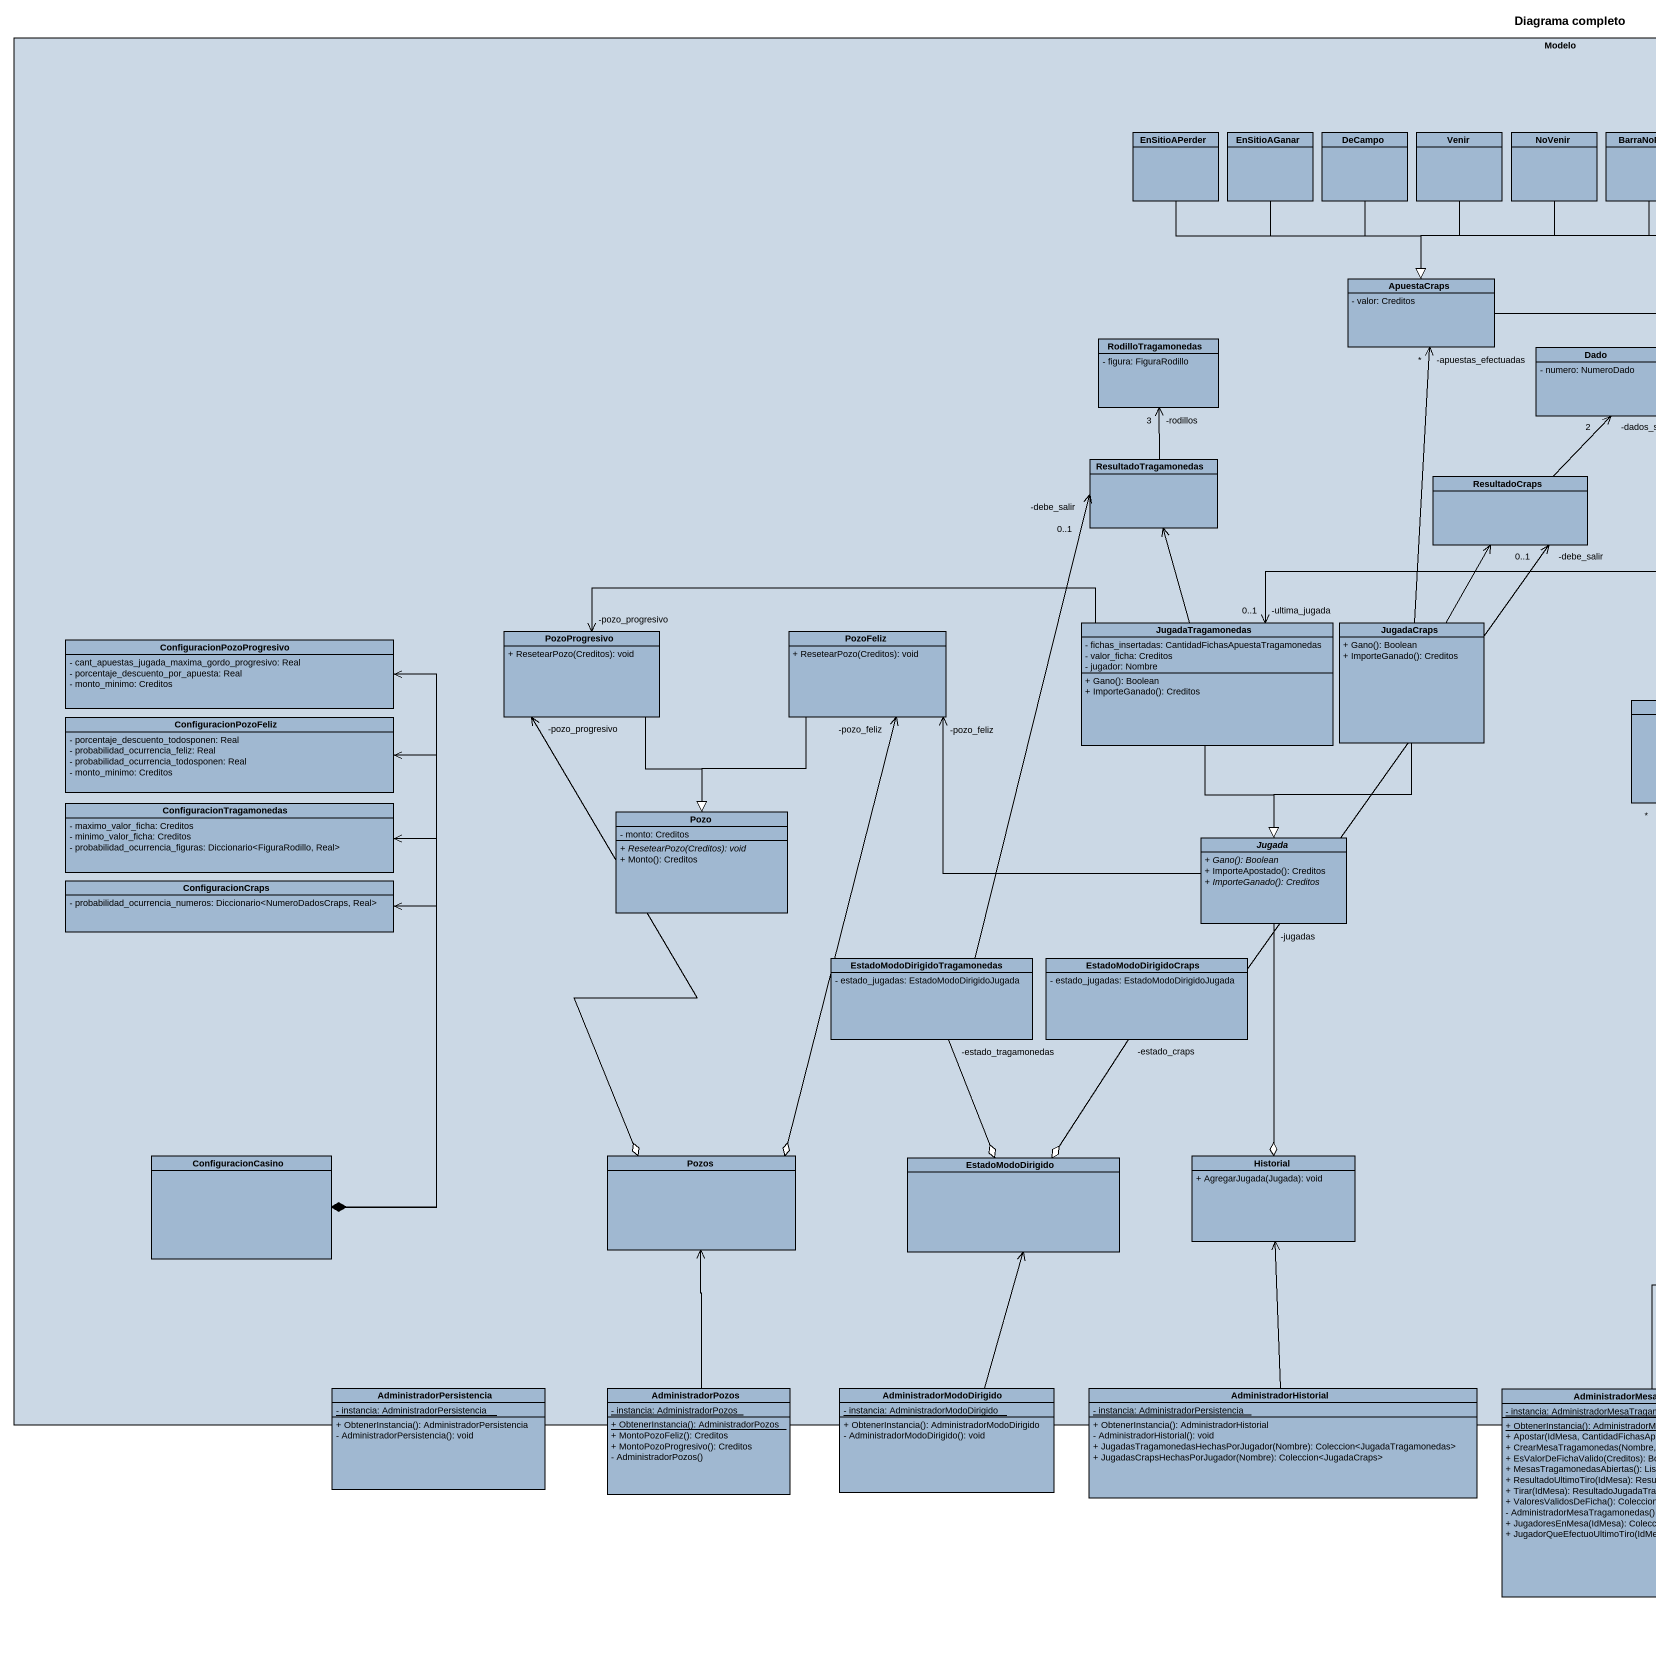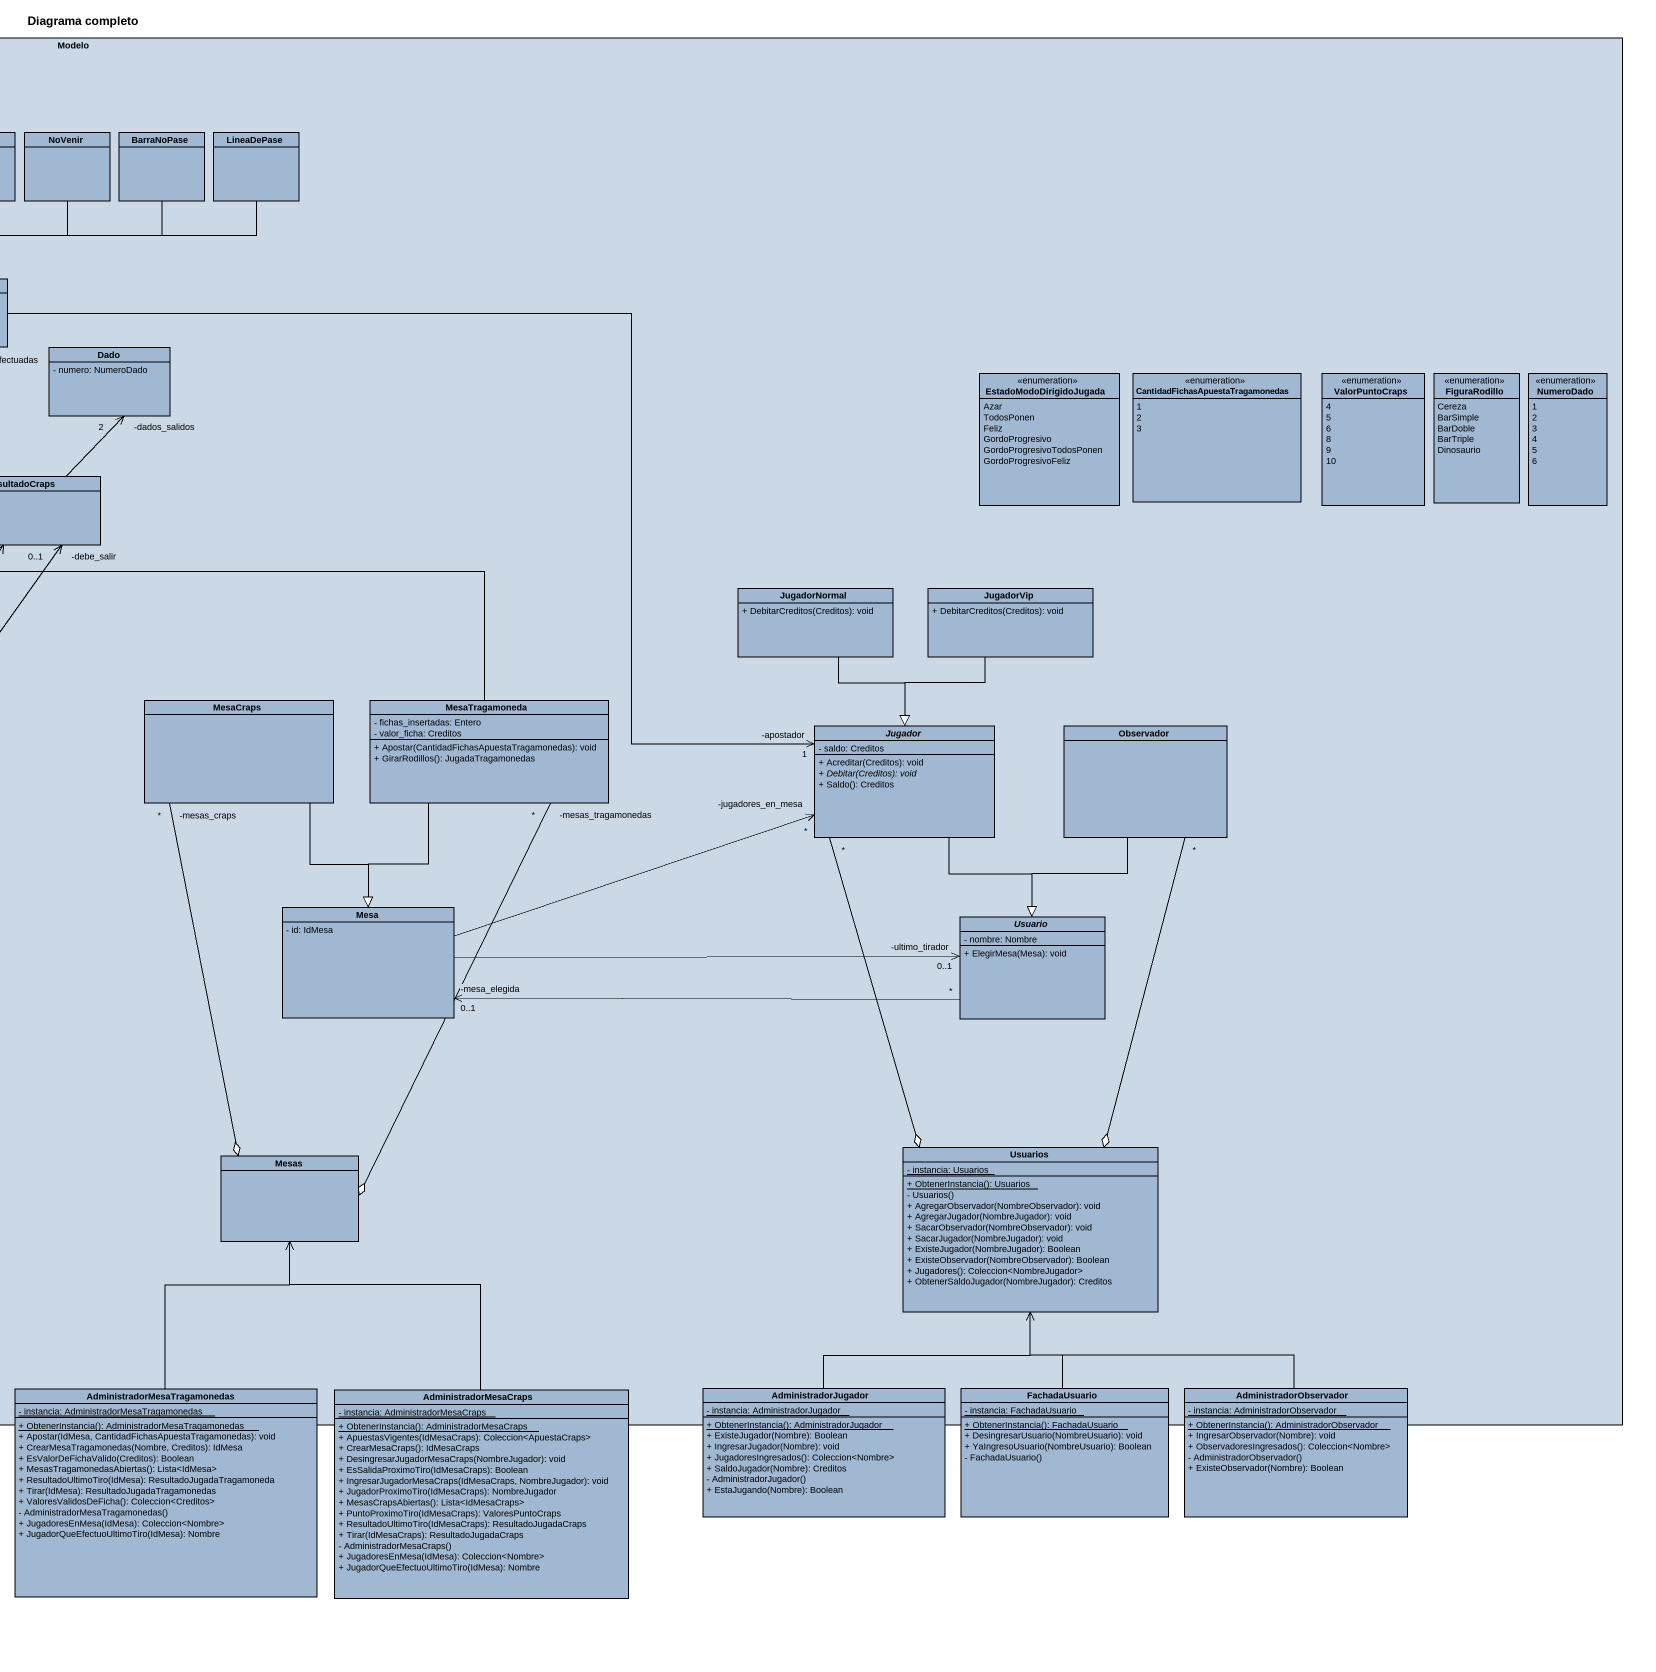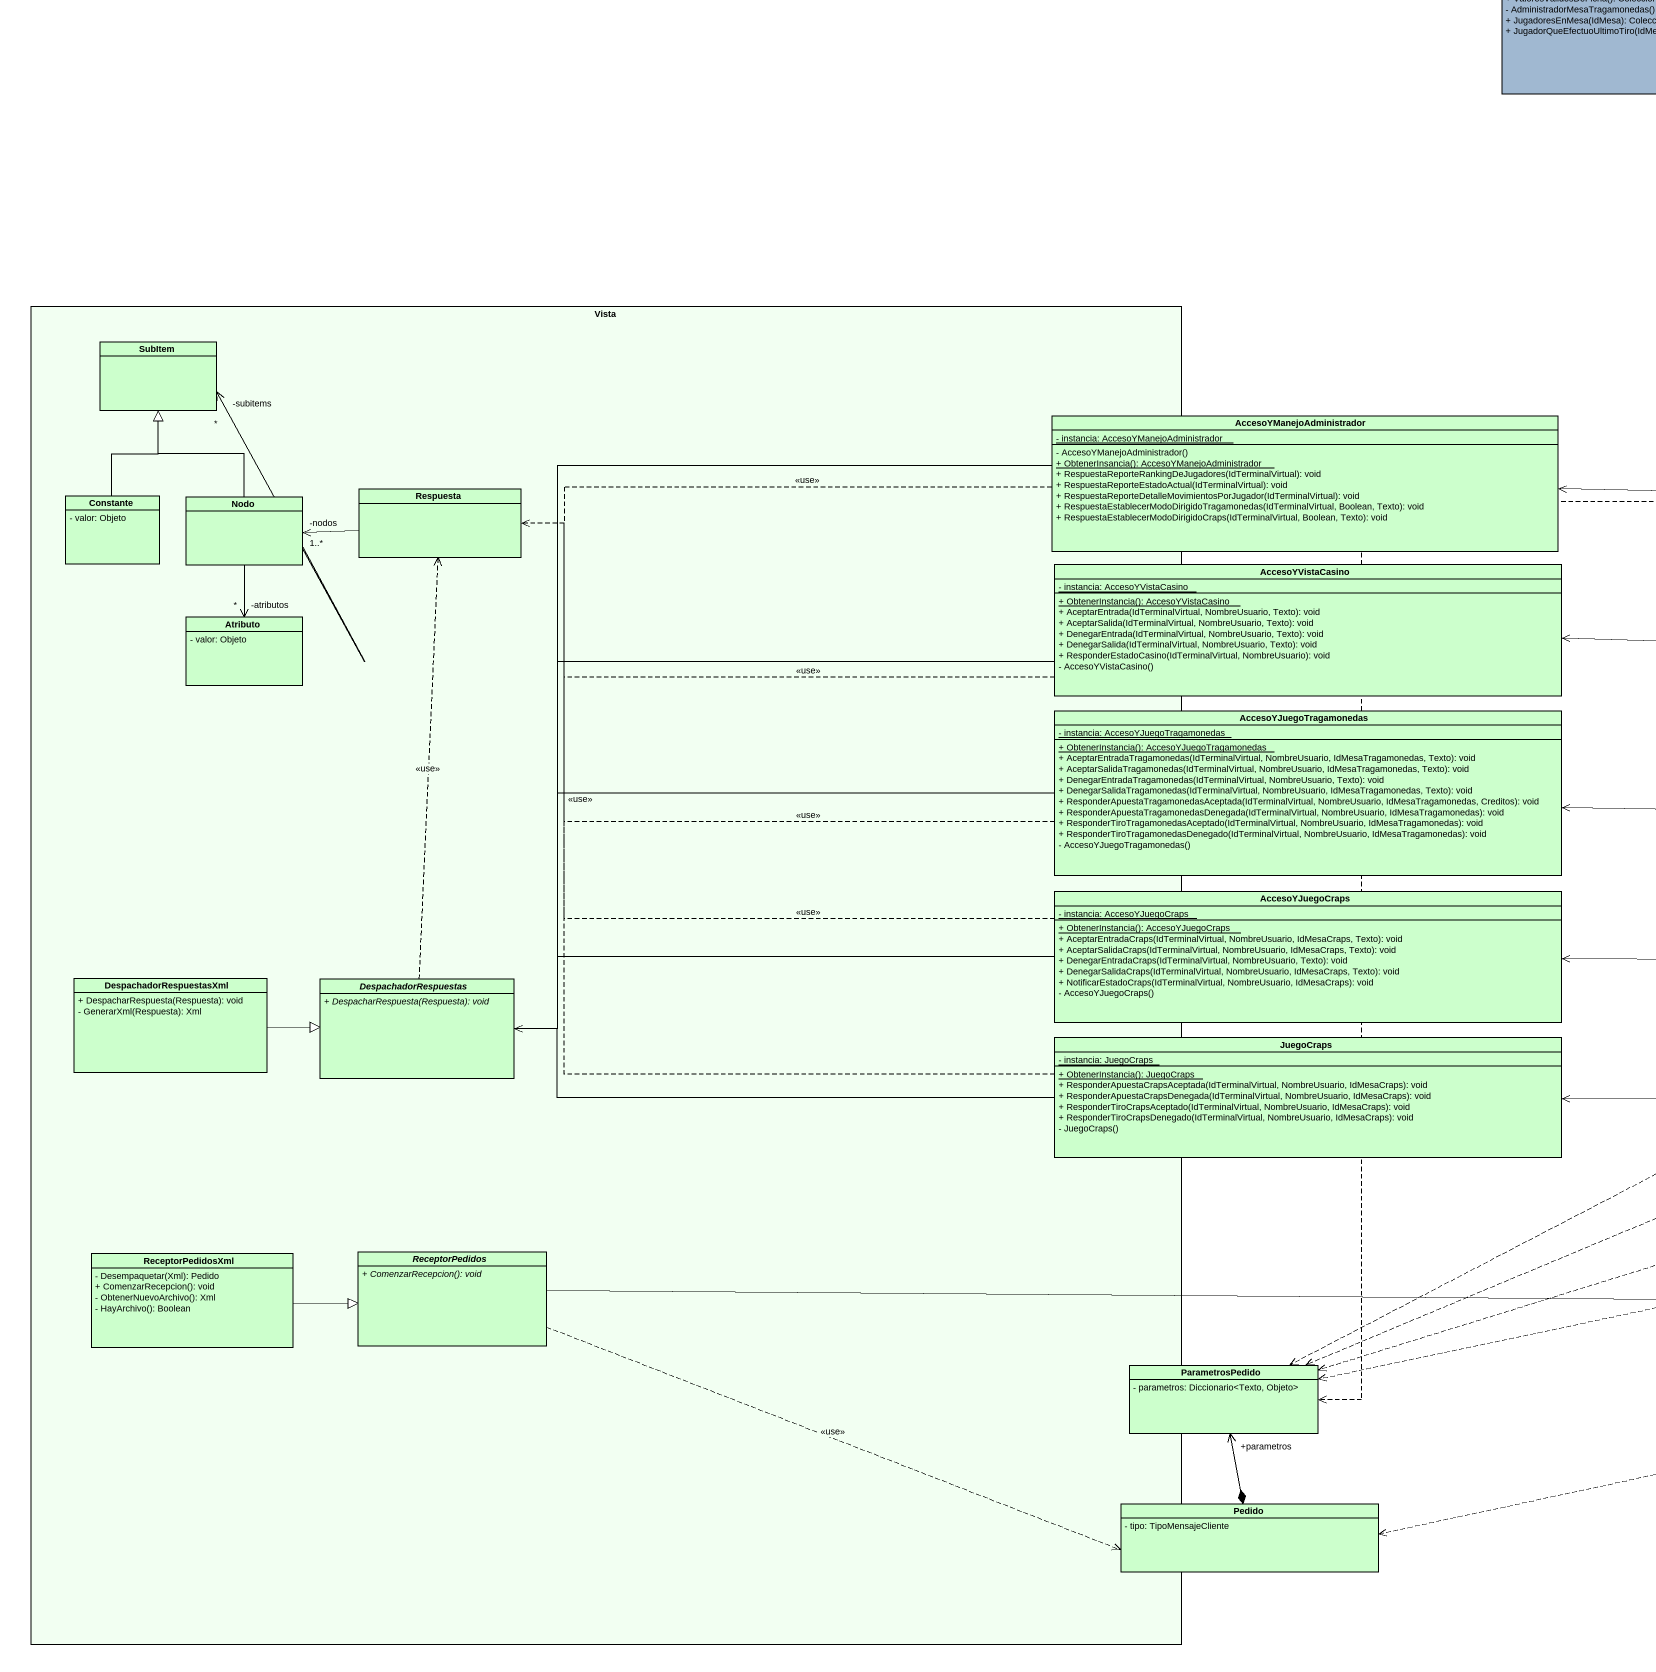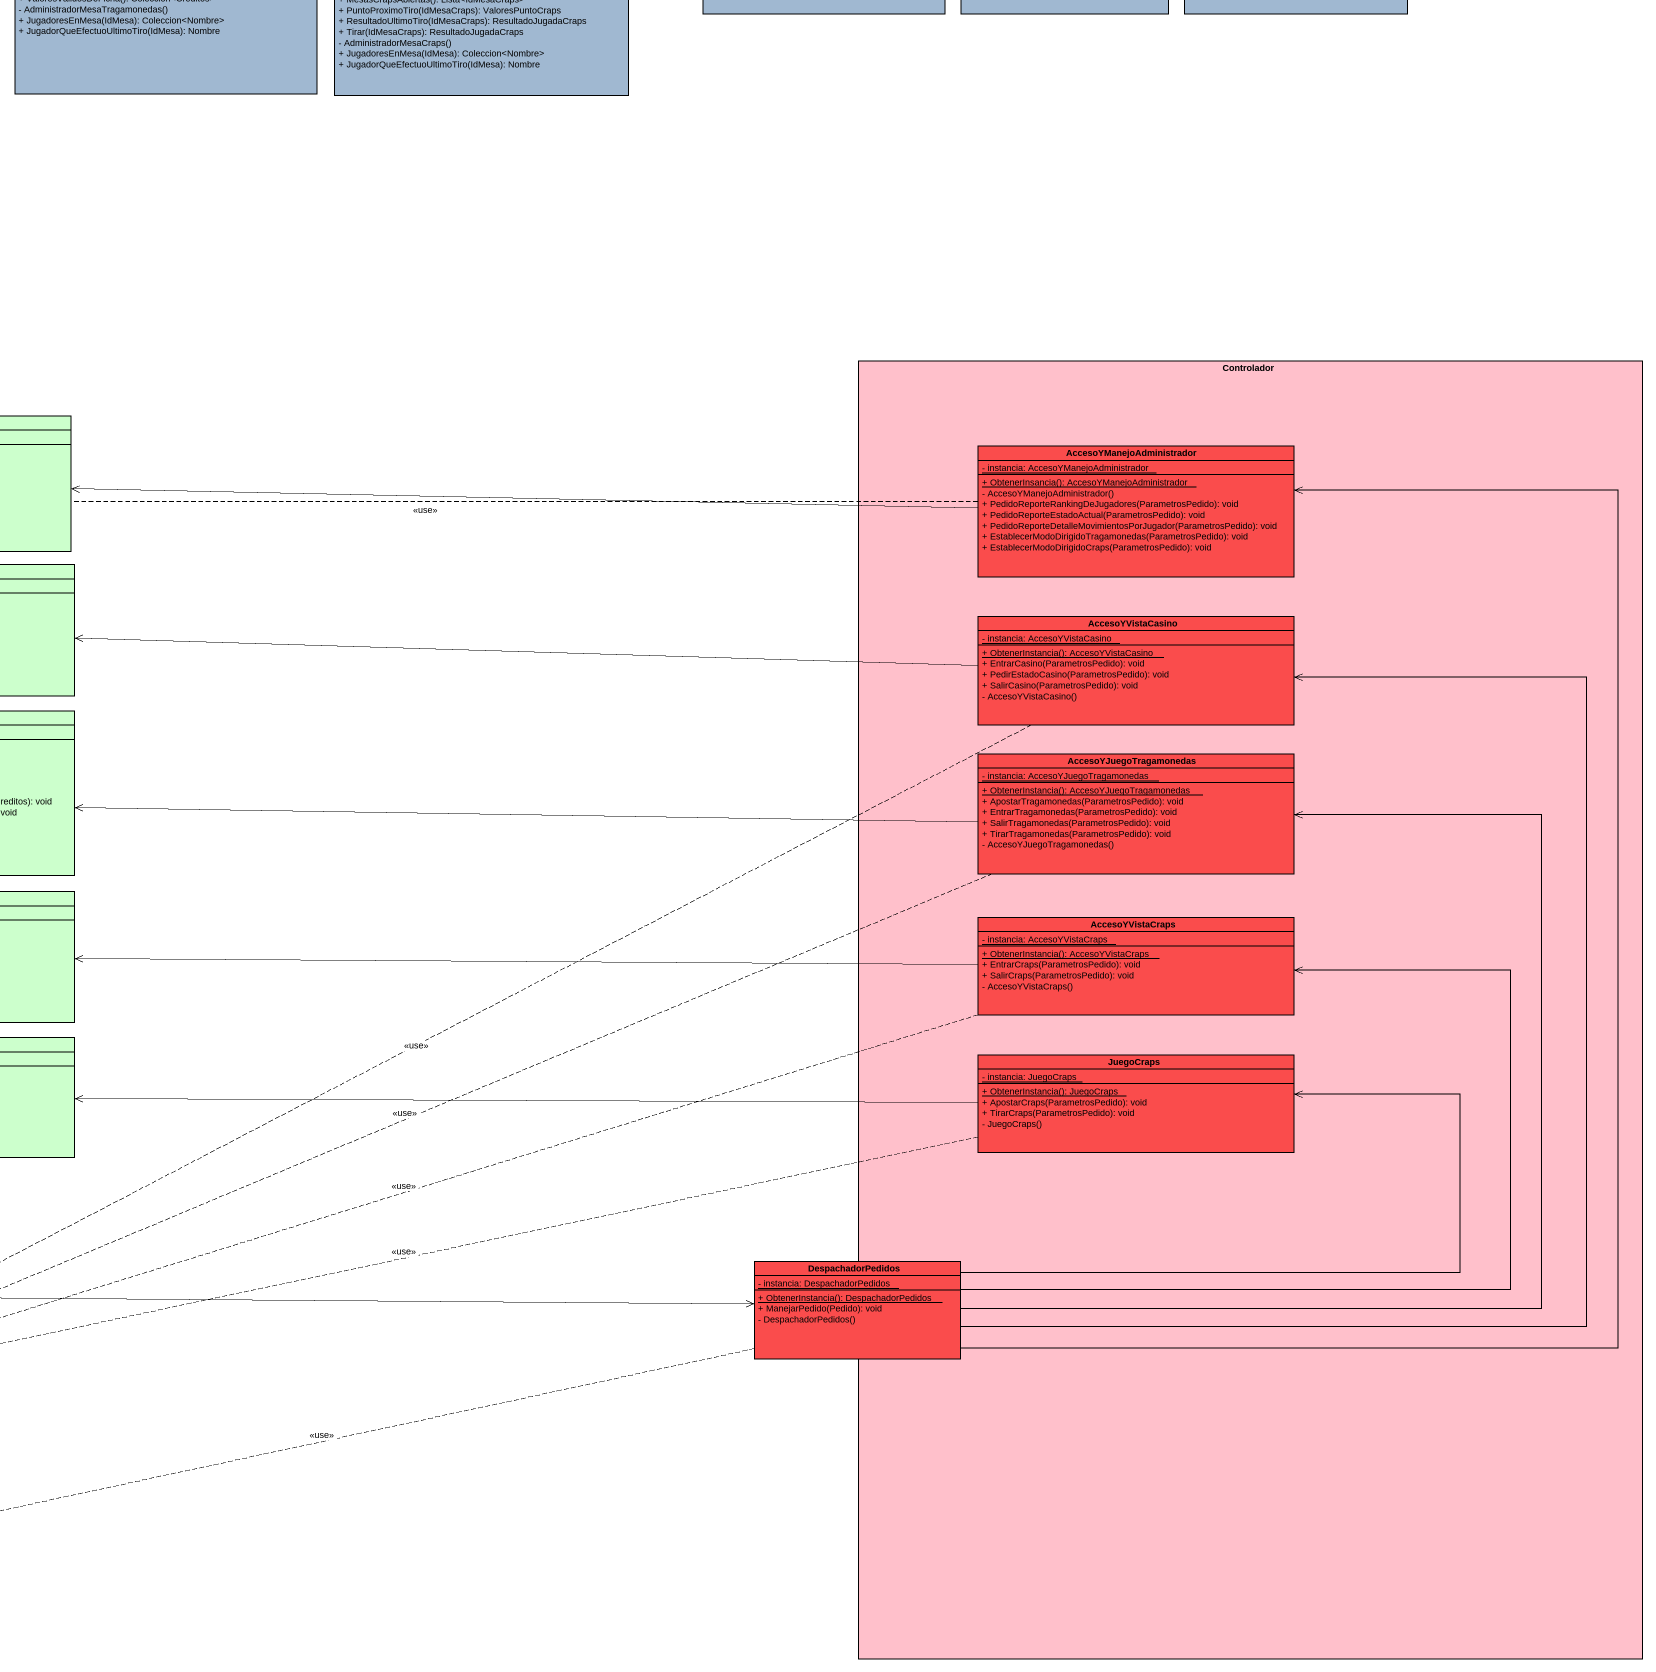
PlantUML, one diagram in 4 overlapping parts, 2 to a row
@startuml
title Diagrama completo
hide circle
hide empty members
skinparam classAttributeIconSize 0
rectangle Modelo #CBD8E5 {
  class EnSitioAPerder #A0B8D1
  class EnSitioAGanar #A0B8D1
  class DeCampo #A0B8D1
  class Venir #A0B8D1
  class NoVenir #A0B8D1
  class BarraNoPase #A0B8D1
  class LineaDePase #A0B8D1
  class ApuestaCraps #A0B8D1 {
    - valor: Creditos
  }
  class RodilloTragamonedas #A0B8D1 {
    - figura: FiguraRodillo
  }
  class Dado #A0B8D1 {
    - numero: NumeroDado
  }
  enum EstadoModoDirigidoJugada #A0B8D1 {
    Azar
    TodosPonen
    Feliz
    GordoProgresivo
    GordoProgresivoTodosPonen
    GordoProgresivoFeliz
  }
  enum "CantidadFichasApuestaTragamonedas" as CantidadFichasApuestaTragamo #A0B8D1 {
    1
    2
    3
  }
  enum ValorPuntoCraps #A0B8D1 {
    4
    5
    6
    8
    9
    10
  }
  enum FiguraRodillo #A0B8D1 {
    Cereza
    BarSimple
    BarDoble
    BarTriple
    Dinosaurio
  }
  enum NumeroDado #A0B8D1 {
    1
    2
    3
    4
    5
    6
  }
  class ResultadoTragamonedas #A0B8D1
  class ResultadoCraps #A0B8D1
  class JugadorNormal #A0B8D1 {
    + DebitarCreditos(Creditos): void
  }
  class JugadorVip #A0B8D1 {
    + DebitarCreditos(Creditos): void
  }
  class ConfiguracionPozoProgresivo #A0B8D1 {
    - cant_apuestas_jugada_maxima_gordo_progresivo: Real
    - porcentaje_descuento_por_apuesta: Real
    - monto_minimo: Creditos
  }
  class PozoProgresivo #A0B8D1 {
    + ResetearPozo(Creditos): void
  }
  class PozoFeliz #A0B8D1 {
    + ResetearPozo(Creditos): void
  }
  class JugadaTragamonedas #A0B8D1 {
    - fichas_insertadas: CantidadFichasApuestaTragamonedas
    - valor_ficha: Creditos
    - jugador: Nombre
    + Gano(): Boolean
    + ImporteGanado(): Creditos
  }
  class JugadaCraps #A0B8D1 {
    + Gano(): Boolean
    + ImporteGanado(): Creditos
  }
  class ConfiguracionPozoFeliz #A0B8D1 {
    - porcentaje_descuento_todosponen: Real
    - probabilidad_ocurrencia_feliz: Real
    - probabilidad_ocurrencia_todosponen: Real
    - monto_minimo: Creditos
  }
  class MesaCraps #A0B8D1
  class MesaTragamoneda #A0B8D1 {
    - fichas_insertadas: Entero
    - valor_ficha: Creditos
    + Apostar(CantidadFichasApuestaTragamonedas): void
    + GirarRodillos(): JugadaTragamonedas
  }
  abstract class Jugador #A0B8D1 {
    - saldo: Creditos
    + Acreditar(Creditos): void
    {abstract} + Debitar(Creditos): void
    + Saldo(): Creditos
  }
  class Observador #A0B8D1
  class ConfiguracionTragamonedas #A0B8D1 {
    - maximo_valor_ficha: Creditos
    - minimo_valor_ficha: Creditos
    - probabilidad_ocurrencia_figuras: Diccionario<FiguraRodillo, Real>
  }
  class Pozo #A0B8D1 {
    - monto: Creditos
    {abstract} + ResetearPozo(Creditos): void
    + Monto(): Creditos
  }
  abstract class Jugada #A0B8D1 {
    {abstract} + Gano(): Boolean
    + ImporteApostado(): Creditos
    {abstract} + ImporteGanado(): Creditos
  }
  class ConfiguracionCraps #A0B8D1 {
    - probabilidad_ocurrencia_numeros: Diccionario<NumeroDadosCraps, Real>
  }
  class Mesa #A0B8D1 {
    - id: IdMesa
  }
  abstract class Usuario #A0B8D1 {
    - nombre: Nombre
    + ElegirMesa(Mesa): void
  }
  class "EstadoModoDirigidoTragamonedas" as EstadoModoDirigidoTragamoned #A0B8D1 {
    - estado_jugadas: EstadoModoDirigidoJugada
  }
  class EstadoModoDirigidoCraps #A0B8D1 {
    - estado_jugadas: EstadoModoDirigidoJugada
  }
  class ConfiguracionCasino #A0B8D1
  class Pozos #A0B8D1
  class EstadoModoDirigido #A0B8D1
  class Historial #A0B8D1 {
    + AgregarJugada(Jugada): void
  }
  class Mesas #A0B8D1
  class Usuarios #A0B8D1 {
    {static} - instancia: Usuarios
    {static} + ObtenerInstancia(): Usuarios
    - Usuarios()
    + AgregarObservador(NombreObservador): void
    + AgregarJugador(NombreJugador): void
    + SacarObservador(NombreObservador): void
    + SacarJugador(NombreJugador): void
    + ExisteJugador(NombreJugador): Boolean
    + ExisteObservador(NombreObservador): Boolean
    + Jugadores(): Coleccion<NombreJugador>
    + ObtenerSaldoJugador(NombreJugador): Creditos
  }
}
class AdministradorPersistencia #A0B8D1 {
  {static} - instancia: AdministradorPersistencia
  + ObtenerInstancia(): AdministradorPersistencia
  - AdministradorPersistencia(): void
}
class AdministradorPozos #A0B8D1 {
  {static} - instancia: AdministradorPozos
  {static} + ObtenerInstancia(): AdministradorPozos
  + MontoPozoFeliz(): Creditos
  + MontoPozoProgresivo(): Creditos
  - AdministradorPozos()
}
class AdministradorModoDirigido #A0B8D1 {
  {static} - instancia: AdministradorModoDirigido
  + ObtenerInstancia(): AdministradorModoDirigido
  - AdministradorModoDirigido(): void
}
class AdministradorHistorial #A0B8D1 {
  {static} - instancia: AdministradorPersistencia
  + ObtenerInstancia(): AdministradorHistorial
  - AdministradorHistorial(): void
  + JugadasTragamonedasHechasPorJugador(Nombre): Coleccion<JugadaTragamonedas>
  + JugadasCrapsHechasPorJugador(Nombre): Coleccion<JugadaCraps>
}
class "AdministradorMesaTragamonedas" as AdministradorMesaTragamoneda #A0B8D1 {
  {static} - instancia: AdministradorMesaTragamonedas
  {static} + ObtenerInstancia(): AdministradorMesaTragamonedas
  + Apostar(IdMesa, CantidadFichasApuestaTragamonedas): void
  + CrearMesaTragamonedas(Nombre, Creditos): IdMesa
  + EsValorDeFichaValido(Creditos): Boolean
  + MesasTragamonedasAbiertas(): Lista<IdMesa>
  + ResultadoUltimoTiro(IdMesa): ResultadoJugadaTragamoneda
  + Tirar(IdMesa): ResultadoJugadaTragamonedas
  + ValoresValidosDeFicha(): Coleccion<Creditos>
  - AdministradorMesaTragamonedas()
  + JugadoresEnMesa(IdMesa): Coleccion<Nombre>
  + JugadorQueEfectuoUltimoTiro(IdMesa): Nombre
}
class AdministradorMesaCraps #A0B8D1 {
  {static} - instancia: AdministradorMesaCraps
  {static} + ObtenerInstancia(): AdministradorMesaCraps
  + ApuestasVigentes(IdMesaCraps): Coleccion<ApuestaCraps>
  + CrearMesaCraps(): IdMesaCraps
  + DesingresarJugadorMesaCraps(NombreJugador): void
  + EsSalidaProximoTiro(IdMesaCraps): Boolean
  + IngresarJugadorMesaCraps(IdMesaCraps, NombreJugador): void
  + JugadorProximoTiro(IdMesaCraps): NombreJugador
  + MesasCrapsAbiertas(): Lista<IdMesaCraps>
  + PuntoProximoTiro(IdMesaCraps): ValoresPuntoCraps
  + ResultadoUltimoTiro(IdMesaCraps): ResultadoJugadaCraps
  + Tirar(IdMesaCraps): ResultadoJugadaCraps
  - AdministradorMesaCraps()
  + JugadoresEnMesa(IdMesa): Coleccion<Nombre>
  + JugadorQueEfectuoUltimoTiro(IdMesa): Nombre
}
class AdministradorJugador #A0B8D1 {
  {static} - instancia: AdministradorJugador
  {static} + ObtenerInstancia(): AdministradorJugador
  + ExisteJugador(Nombre): Boolean
  + IngresarJugador(Nombre): void
  + JugadoresIngresados(): Coleccion<Nombre>
  + SaldoJugador(Nombre): Creditos
  - AdministradorJugador()
  + EstaJugando(Nombre): Boolean
}
class FachadaUsuario #A0B8D1 {
  {static} - instancia: FachadaUsuario
  {static} + ObtenerInstancia(): FachadaUsuario
  + DesingresarUsuario(NombreUsuario): void
  + YaIngresoUsuario(NombreUsuario): Boolean
  - FachadaUsuario()
}
class AdministradorObservador #A0B8D1 {
  {static} - instancia: AdministradorObservador
  {static} + ObtenerInstancia(): AdministradorObservador
  + IngresarObservador(Nombre): void
  + ObservadoresIngresados(): Coleccion<Nombre>
  - AdministradorObservador()
  + ExisteObservador(Nombre): Boolean
}
rectangle Vista #F2FFF2 {
  class SubItem #CCFFCC
  class Constante #CCFFCC {
    - valor: Objeto
  }
  class Nodo #CCFFCC
  class Respuesta #CCFFCC
  class Atributo #CCFFCC {
    - valor: Objeto
  }
  class DespachadorRespuestasXml #CCFFCC {
    + DespacharRespuesta(Respuesta): void
    - GenerarXml(Respuesta): Xml
  }
  abstract class DespachadorRespuestas #CCFFCC {
    {abstract} + DespacharRespuesta(Respuesta): void
  }
  class ReceptorPedidosXml #CCFFCC {
    - Desempaquetar(Xml): Pedido
    + ComenzarRecepcion(): void
    - ObtenerNuevoArchivo(): Xml
    - HayArchivo(): Boolean
  }
  abstract class ReceptorPedidos #CCFFCC {
    {abstract} + ComenzarRecepcion(): void
  }
}
rectangle Controlador #FFC0CB {
  class "AccesoYManejoAdministrador" as AccesoYManejoAdministrador_2 #FA4C4C {
    {static} - instancia: AccesoYManejoAdministrador
    {static} + ObtenerInsancia(): AccesoYManejoAdministrador
    - AccesoYManejoAdministrador()
    + PedidoReporteRankingDeJugadores(ParametrosPedido): void
    + PedidoReporteEstadoActual(ParametrosPedido): void
    + PedidoReporteDetalleMovimientosPorJugador(ParametrosPedido): void
    + EstablecerModoDirigidoTragamonedas(ParametrosPedido): void
    + EstablecerModoDirigidoCraps(ParametrosPedido): void
  }
  class "AccesoYVistaCasino" as AccesoYVistaCasino_2 #FA4C4C {
    {static} - instancia: AccesoYVistaCasino
    {static} + ObtenerInstancia(): AccesoYVistaCasino
    + EntrarCasino(ParametrosPedido): void
    + PedirEstadoCasino(ParametrosPedido): void
    + SalirCasino(ParametrosPedido): void
    - AccesoYVistaCasino()
  }
  class "AccesoYJuegoTragamonedas" as AccesoYJuegoTragamonedas_2 #FA4C4C {
    {static} - instancia: AccesoYJuegoTragamonedas
    {static} + ObtenerInstancia(): AccesoYJuegoTragamonedas
    + ApostarTragamonedas(ParametrosPedido): void
    + EntrarTragamonedas(ParametrosPedido): void
    + SalirTragamonedas(ParametrosPedido): void
    + TirarTragamonedas(ParametrosPedido): void
    - AccesoYJuegoTragamonedas()
  }
  class AccesoYVistaCraps #FA4C4C {
    {static} - instancia: AccesoYVistaCraps
    {static} + ObtenerInstancia(): AccesoYVistaCraps
    + EntrarCraps(ParametrosPedido): void
    + SalirCraps(ParametrosPedido): void
    - AccesoYVistaCraps()
  }
  class "JuegoCraps" as JuegoCraps_2 #FA4C4C {
    {static} - instancia: JuegoCraps
    {static} + ObtenerInstancia(): JuegoCraps
    + ApostarCraps(ParametrosPedido): void
    + TirarCraps(ParametrosPedido): void
    - JuegoCraps()
  }
}
class AccesoYManejoAdministrador #CCFFCC {
  {static} - instancia: AccesoYManejoAdministrador
  - AccesoYManejoAdministrador()
  {static} + ObtenerInsancia(): AccesoYManejoAdministrador
  + RespuestaReporteRankingDeJugadores(IdTerminalVirtual): void
  + RespuestaReporteEstadoActual(IdTerminalVirtual): void
  + RespuestaReporteDetalleMovimientosPorJugador(IdTerminalVirtual): void
  + RespuestaEstablecerModoDirigidoTragamonedas(IdTerminalVirtual, Boolean, Texto): void
  + RespuestaEstablecerModoDirigidoCraps(IdTerminalVirtual, Boolean, Texto): void
}
class AccesoYVistaCasino #CCFFCC {
  {static} - instancia: AccesoYVistaCasino
  {static} + ObtenerInstancia(): AccesoYVistaCasino
  + AceptarEntrada(IdTerminalVirtual, NombreUsuario, Texto): void
  + AceptarSalida(IdTerminalVirtual, NombreUsuario, Texto): void
  + DenegarEntrada(IdTerminalVirtual, NombreUsuario, Texto): void
  + DenegarSalida(IdTerminalVirtual, NombreUsuario, Texto): void
  + ResponderEstadoCasino(IdTerminalVirtual, NombreUsuario): void
  - AccesoYVistaCasino()
}
class AccesoYJuegoTragamonedas #CCFFCC {
  {static} - instancia: AccesoYJuegoTragamonedas
  {static} + ObtenerInstancia(): AccesoYJuegoTragamonedas
  + AceptarEntradaTragamonedas(IdTerminalVirtual, NombreUsuario, IdMesaTragamonedas, Texto): void
  + AceptarSalidaTragamonedas(IdTerminalVirtual, NombreUsuario, IdMesaTragamonedas, Texto): void
  + DenegarEntradaTragamonedas(IdTerminalVirtual, NombreUsuario, Texto): void
  + DenegarSalidaTragamonedas(IdTerminalVirtual, NombreUsuario, IdMesaTragamonedas, Texto): void
  + ResponderApuestaTragamonedasAceptada(IdTerminalVirtual, NombreUsuario, IdMesaTragamonedas, Creditos): void
  + ResponderApuestaTragamonedasDenegada(IdTerminalVirtual, NombreUsuario, IdMesaTragamonedas): void
  + ResponderTiroTragamonedasAceptado(IdTerminalVirtual, NombreUsuario, IdMesaTragamonedas): void
  + ResponderTiroTragamonedasDenegado(IdTerminalVirtual, NombreUsuario, IdMesaTragamonedas): void
  - AccesoYJuegoTragamonedas()
}
class AccesoYJuegoCraps #CCFFCC {
  {static} - instancia: AccesoYJuegoCraps
  {static} + ObtenerInstancia(): AccesoYJuegoCraps
  + AceptarEntradaCraps(IdTerminalVirtual, NombreUsuario, IdMesaCraps, Texto): void
  + AceptarSalidaCraps(IdTerminalVirtual, NombreUsuario, IdMesaCraps, Texto): void
  + DenegarEntradaCraps(IdTerminalVirtual, NombreUsuario, Texto): void
  + DenegarSalidaCraps(IdTerminalVirtual, NombreUsuario, IdMesaCraps, Texto): void
  + NotificarEstadoCraps(IdTerminalVirtual, NombreUsuario, IdMesaCraps): void
  - AccesoYJuegoCraps()
}
class JuegoCraps #CCFFCC {
  {static} - instancia: JuegoCraps
  {static} + ObtenerInstancia(): JuegoCraps
  + ResponderApuestaCrapsAceptada(IdTerminalVirtual, NombreUsuario, IdMesaCraps): void
  + ResponderApuestaCrapsDenegada(IdTerminalVirtual, NombreUsuario, IdMesaCraps): void
  + ResponderTiroCrapsAceptado(IdTerminalVirtual, NombreUsuario, IdMesaCraps): void
  + ResponderTiroCrapsDenegado(IdTerminalVirtual, NombreUsuario, IdMesaCraps): void
  - JuegoCraps()
}
class DespachadorPedidos #FA4C4C {
  {static} - instancia: DespachadorPedidos
  {static} + ObtenerInstancia(): DespachadorPedidos
  + ManejarPedido(Pedido): void
  - DespachadorPedidos()
}
class ParametrosPedido #CCFFCC {
  - parametros: Diccionario<Texto, Objeto>
}
class Pedido #CCFFCC {
  - tipo: TipoMensajeCliente
}
EnSitioAPerder -right-|> ApuestaCraps
EnSitioAGanar --|> ApuestaCraps
DeCampo --|> ApuestaCraps
Venir --|> ApuestaCraps
NoVenir --|> ApuestaCraps
BarraNoPase --|> ApuestaCraps
LineaDePase -left-|> ApuestaCraps
ApuestaCraps -right-> "-apostador\n1" Jugador
ResultadoTragamonedas -up-> "-rodillos\n3" RodilloTragamonedas
ResultadoCraps -up-> "-dados_salidos\n2" Dado
JugadorNormal --|> Jugador
JugadorVip --|> Jugador
PozoProgresivo --|> Pozo
PozoFeliz --|> Pozo
JugadaTragamonedas -up-> ResultadoTragamonedas
JugadaTragamonedas -left-> "-pozo_progresivo" PozoProgresivo
JugadaTragamonedas --|> Jugada
JugadaCraps -up-> "-apuestas_efectuadas\n*" ApuestaCraps
JugadaCraps -up-> ResultadoCraps
JugadaCraps --|> Jugada
MesaCraps --|> Mesa
MesaCraps "-mesas_craps\n*" --o Mesas
MesaTragamoneda -left-> "-ultima_jugada\n0..1" JugadaTragamonedas
MesaTragamoneda --|> Mesa
MesaTragamoneda "-mesas_tragamonedas\n*" --o Mesas
Jugador --|> Usuario
Jugador "*" --o Usuarios
Observador --|> Usuario
Observador "*" --o Usuarios
Jugada -left-> "-pozo_feliz" PozoFeliz
Jugada "-jugadas" --o Historial
Mesa -right-> "-jugadores_en_mesa\n*" Jugador
Mesa -right-> "-ultimo_tirador\n0..1" Usuario
Usuario "*" -left-> "-mesa_elegida\n0..1" Mesa
EstadoModoDirigidoTragamoned -up-> "-debe_salir\n0..1" ResultadoTragamonedas
EstadoModoDirigidoTragamoned "-estado_tragamonedas" --o EstadoModoDirigido
EstadoModoDirigidoCraps -up-> "-debe_salir\n0..1" ResultadoCraps
EstadoModoDirigidoCraps "-estado_craps" --o EstadoModoDirigido
ConfiguracionCasino *-up-> ConfiguracionPozoProgresivo
ConfiguracionCasino *-up-> ConfiguracionPozoFeliz
ConfiguracionCasino *-up-> ConfiguracionTragamonedas
ConfiguracionCasino *-up-> ConfiguracionCraps
Pozos o-up-> "-pozo_progresivo" PozoProgresivo
Pozos o-up-> "-pozo_feliz" PozoFeliz
AdministradorPozos -up-> Pozos
AdministradorModoDirigido -up-> EstadoModoDirigido
AdministradorHistorial -up-> Historial
AdministradorMesaTragamoneda -up-> Mesas
AdministradorMesaCraps -up-> Mesas
AdministradorJugador -up-> Usuarios
FachadaUsuario -up-> Usuarios
AdministradorObservador -up-> Usuarios
AccesoYManejoAdministrador .left.> Respuesta : <<use>>
AccesoYManejoAdministrador --> DespachadorRespuestas
AccesoYManejoAdministrador_2 -left-> AccesoYManejoAdministrador
AccesoYManejoAdministrador_2 ..> ParametrosPedido : <<use>>
Constante -up-|> SubItem
Nodo -up-|> SubItem
Nodo -up-> "-subitems\n*" SubItem
Nodo --> "-atributos\n*" Atributo
Respuesta -left-> "-nodos\n1..*" Nodo
AccesoYVistaCasino .left.> Respuesta : <<use>>
AccesoYVistaCasino -left-> DespachadorRespuestas
AccesoYVistaCasino_2 -left-> AccesoYVistaCasino
AccesoYVistaCasino_2 .left.> ParametrosPedido : <<use>>
AccesoYJuegoTragamonedas .left.> Respuesta : <<use>>
AccesoYJuegoTragamonedas -left-> DespachadorRespuestas
AccesoYJuegoTragamonedas_2 -left-> AccesoYJuegoTragamonedas
AccesoYJuegoTragamonedas_2 .left.> ParametrosPedido : <<use>>
AccesoYJuegoCraps .left.> Respuesta : <<use>>
AccesoYJuegoCraps -left-> DespachadorRespuestas
AccesoYVistaCraps -left-> AccesoYJuegoCraps
AccesoYVistaCraps .left.> ParametrosPedido : <<use>>
DespachadorRespuestasXml -right-|> DespachadorRespuestas
DespachadorRespuestas .up.> Respuesta : <<use>>
JuegoCraps .up.> Respuesta : <<use>>
JuegoCraps -left-> DespachadorRespuestas
JuegoCraps_2 -left-> JuegoCraps
JuegoCraps_2 .left.> ParametrosPedido : <<use>>
ReceptorPedidosXml -right-|> ReceptorPedidos
ReceptorPedidos -right-> DespachadorPedidos
ReceptorPedidos .right.> Pedido : <<use>>
DespachadorPedidos -up-> AccesoYManejoAdministrador_2
DespachadorPedidos -up-> AccesoYVistaCasino_2
DespachadorPedidos -up-> AccesoYJuegoTragamonedas_2
DespachadorPedidos -up-> AccesoYVistaCraps
DespachadorPedidos -up-> JuegoCraps_2
DespachadorPedidos .left.> Pedido : <<use>>
Pedido *-up-> "+parametros" ParametrosPedido
@enduml
